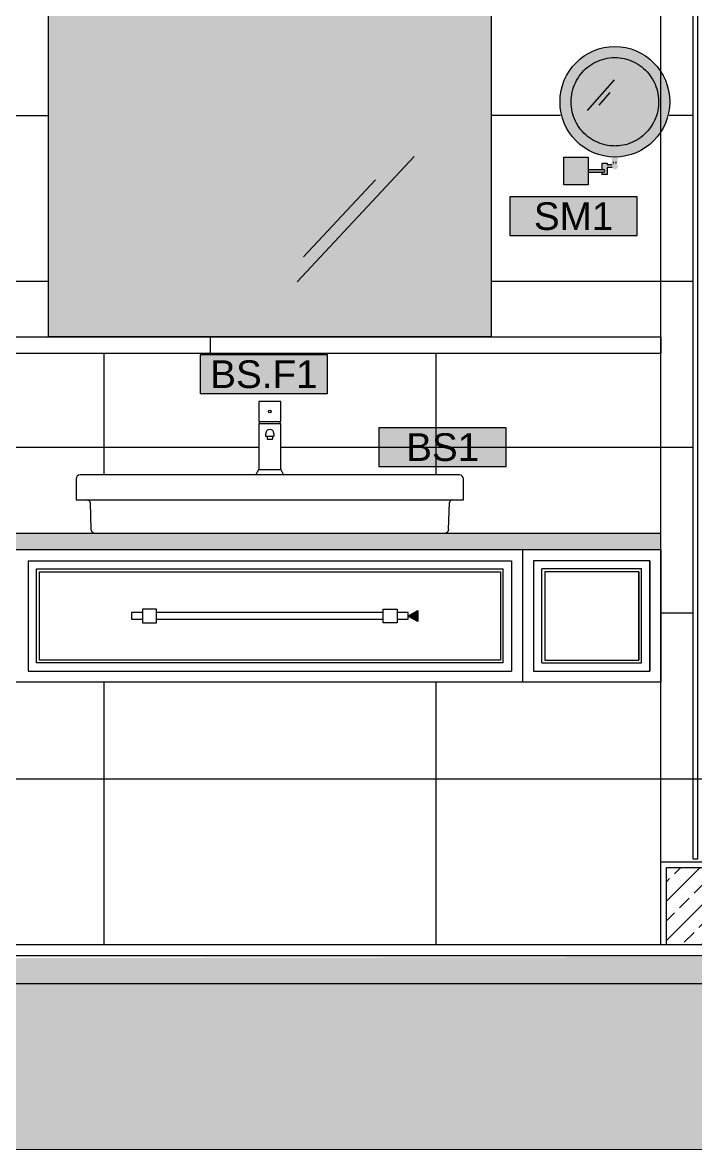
# Model space of a CAD drawing. Header units: millimetres. Extents: x -3207095 to 15275363, y 3702017 to 4798027.
# Drawn here: x 705291.5 to 705474, y 4469931.1 to 4470236.9 of the extents above; entities that cross this region are included whole.
import ezdxf
from ezdxf.enums import TextEntityAlignment as Align

# ---------------------------------------------------------------- set-up
doc = ezdxf.new("R2010")
doc.units = ezdxf.units.MM
doc.linetypes.add('DUZ', pattern=[500, 500])
doc.layers.get('0').update_dxf_attribs({"color": 1, "linetype": 'DUZ'})
for name, color, linetype in [('a_cam', 161, 'Continuous'), ('a_duvar_tarama', 253, 'Continuous'), ('a_kolon', 4, 'Continuous'), ('a_kolon_tarama', 252, 'Continuous'), ('a_metal', 72, 'Continuous'), ('a_mobilya', 1, 'Continuous'), ('a_mobilya_tarama', 253, 'Continuous'), ('a_seramik', 241, 'Continuous'), ('a_vitrifiye', 195, 'Continuous'), ('a_yazi', 105, 'Continuous'), ('a_zemin_kaplama', 30, 'Continuous')]:
    doc.layers.add(name, color=color, linetype=linetype)
doc.layers.add('iç duvar', color=7, linetype='Continuous', lineweight=50)
doc.styles.add('KOD', font='arial.ttf')

# ---------------------------------------------------------------- blocks, each defined once
blk = doc.blocks.new('TRASAYNA-GOR')
at = {"ltscale": 5}
h = blk.add_hatch(color=255, dxfattribs=at)
edge = h.paths.add_edge_path()
edge.add_ellipse((92.3, 150.1), major_axis=(0, -100), ratio=0.991264, start_angle=0, end_angle=360)
h = blk.add_hatch(color=255, dxfattribs=at)
h.paths.add_polyline_path([(44, 50), (0, 50), (0, 0), (44, 0)])
h.paths.add_polyline_path([(44, 27.5), (44, 22.5), (71.9, 22.5, 1), (71.9, 27.5)])
h.paths.add_polyline_path([(69.2, 27.5), (71.9, 27.5, -1), (71.9, 22.5), (69.2, 22.5), (69.2, 18.7), (78.2, 18.7), (78.2, 31), (87.4, 31, -0.116908), (86.8, 33.5, -0.116908), (87.4, 36), (78.2, 36), (78.2, 39.2), (69.2, 39.2)])
h.paths.add_polyline_path([(86.8, 33.5, 1), (97.9, 33.5, 1)])
h.paths.add_polyline_path([(97.3, 41.2), (97.3, 50.1), (87.3, 50.1), (87.3, 41.2)])
h.paths.add_polyline_path([(89.8, 41.2), (89.8, 38.5, -0.237057), (94.8, 38.5), (94.8, 41.2)])
for p, q in [((91.1, 189.8), (42.3, 134.2)), ((83, 166.8), (63.3, 144))]:
    blk.add_line(p, q, dxfattribs=at)
for p, q in [((89.8, 38.5), (89.8, 41.2)), ((94.8, 38.5), (94.8, 41.2)), ((44, 27.5), (71.9, 27.5)), ((44, 22.5), (71.9, 22.5)), ((87.4, 36), (78.2, 36)), ((87.4, 31), (78.2, 31))]:
    blk.add_line(p, q)
blk.add_lwpolyline([(0, 50), (44, 50), (44, 0), (0, 0)], close=True)
for points in [[(69.2, 27.5), (69.2, 39.2), (78.2, 39.2), (78.2, 36)], [(78.2, 31), (78.2, 18.7), (69.2, 18.7), (69.2, 22.5)]]:
    blk.add_lwpolyline(points)
blk.add_arc((71.9, 25), 2.5, 270, 90)
blk.add_ellipse((92.3, 150.1), major_axis=(0, -100), ratio=0.991264, dxfattribs=at)
blk.add_open_spline([(92.3, 70.1), (95.8, 70.1), (99.3, 70.4), (108.6, 71.6), (114.3, 73.1), (125.4, 77.2), (130.7, 79.9), (140.5, 86.4), (145.1, 90.2), (153.3, 98.8), (156.9, 103.5), (163, 113.7), (165.5, 119.2), (169.3, 130.5), (170.5, 136.4), (171.7, 148.3), (171.6, 154.3), (170.1, 166.2), (168.7, 172), (164.6, 183.2), (162, 188.6), (155.5, 198.6), (151.8, 203.3), (143.3, 211.6), (138.7, 215.3), (128.6, 221.5), (123.2, 224), (112.1, 227.8), (106.3, 229.1), (94.6, 230.3), (88.7, 230.3), (77, 228.8), (71.2, 227.5), (60.2, 223.5), (54.8, 220.8), (44.9, 214.4), (40.3, 210.7), (32, 202.2), (28.3, 197.5), (22.1, 187.4), (19.5, 182), (15.6, 170.7), (14.3, 164.8), (13, 152.9), (13, 146.9), (14.4, 135.1), (15.7, 129.2), (19.7, 117.9), (22.2, 112.5), (28.5, 102.4), (32.2, 97.7), (40.6, 89.3), (45.2, 85.6), (55.2, 79.2), (60.5, 76.6), (71.6, 72.7), (77.4, 71.3), (86.3, 70.3), (89.3, 70.1), (92.3, 70.1)], degree=3, knots=[0, 0, 0, 0, 0.132498, 0.132498, 0.356027, 0.356027, 0.579556, 0.579556, 0.803084, 0.803084, 1.026613, 1.026613, 1.250142, 1.250142, 1.473671, 1.473671, 1.697199, 1.697199, 1.920728, 1.920728, 2.144257, 2.144257, 2.367785, 2.367785, 2.591314, 2.591314, 2.814843, 2.814843, 3.038372, 3.038372, 3.2619, 3.2619, 3.485429, 3.485429, 3.708958, 3.708958, 3.932486, 3.932486, 4.156015, 4.156015, 4.379544, 4.379544, 4.603073, 4.603073, 4.826601, 4.826601, 5.05013, 5.05013, 5.273659, 5.273659, 5.497187, 5.497187, 5.720716, 5.720716, 5.944245, 5.944245, 6.167774, 6.167774, 6.283185, 6.283185, 6.283185, 6.283185], dxfattribs=at)
blk = doc.blocks.new('LAV')
for p, q in [((44981.9, 5915), (44295.9, 5915)), ((44288.9, 5908), (44288.9, 5870)), ((44988.9, 5870), (44988.9, 5908)), ((44288.9, 5870), (44308.9, 5870)), ((44308.9, 5870), (44968.9, 5870)), ((44313.9, 5865), (44315.6, 5816.7)), ((44962.2, 5816.7), (44963.9, 5865)), ((44968.9, 5870), (44988.9, 5870)), ((44322.6, 5810), (44955.3, 5810))]:
    blk.add_line(p, q)
for centre, radius, start, end in [((44295.9, 5908), 7, 90, 180), ((44981.9, 5908), 7, 0, 90), ((44308.9, 5865), 5, 0, 90), ((44968.9, 5865), 5, 90, 180), ((44322.6, 5817), 7, 182, 270), ((44955.3, 5817), 7, 270, 358)]:
    blk.add_arc(centre, radius, start, end)

msp = doc.modelspace()

# ---------------------------------------------------------------- hatches: boundary and pattern name
for points in [[(705423.64, 4470179.13), (705458.14, 4470179.13), (705458.14, 4470189.6), (705423.64, 4470189.6)], [(705339.66, 4470136.25), (705374.16, 4470136.25), (705374.16, 4470146.71), (705339.66, 4470146.71)], [(705388.13, 4470116.46), (705422.63, 4470116.46), (705422.63, 4470126.92), (705388.13, 4470126.92)]]:
    msp.add_hatch(color=255).paths.add_polyline_path(points)
at = {"layer": 'a_duvar_tarama'}
h = msp.add_hatch(dxfattribs=at)
h.set_pattern_fill('ANSI33', color=256, scale=30, style=0)
h.set_pattern_definition([(45, (699742.041, 4470277.719), (-5.303301, 5.303301), []), (45, (699747.344, 4470277.719), (-5.303301, 5.303301), [3.75, -1.875])])
h.paths.add_polyline_path([(705481.7, 4470007.62), (705466.1, 4470007.62), (705466.1, 4469986.62), (705481.7, 4469986.62)])
at = {"layer": 'a_kolon_tarama'}
h = msp.add_hatch(dxfattribs=at)
h.set_pattern_fill('AR-CONC', color=256, scale=0.75, style=0)
h.set_pattern_definition([(130, (710069.8123, 4470277.7187), (-5.3794514, -0.470641), [0.5625, -6.1875]), (185, (710069.8123, 4470277.7187), (1.040635, 5.641441), [0.45, -4.95]), (79.5486, (710069.364, 4470277.6794), (-4.3388204, 5.1707966), [0.4780514, -5.258566]), (133.8158, (710069.812, 4470279.2187), (-8.004308, -1.241393), [0.84375, -9.28125]), (83.3644, (710069.145, 4470279.115), (-7.00997, 7.305884), [0.717077, -7.887848]), (188.8158, (710069.812, 4470279.219), (-7.009965, 7.30589), [0.675, -7.425]), (159, (710069.0623, 4470278.8437), (-4.476803, -3.0196417), [0.5625, -6.1875]), (214, (710069.0623, 4470278.8437), (-1.824865, 5.4386253), [0.45, -4.95]), (108.5486, (710068.689, 4470278.592), (-6.3016697, 2.4189787), [0.4780514, -5.258566]), (142.5, (710069.8123, 4470277.7187), (-0.0911989, 2.4967039), [0, -4.89, 0, -5.025, 0, -4.96875]), (172.5, (710069.8123, 4470277.7187), (-1.9730215, 2.9580878), [0, -2.865, 0, -4.7775, 0, -1.89375]), (212.5, (710071.4848, 4470277.7187), (-4.0036683, -0.1691615), [0, -1.875, 0, -5.85, 0, -7.7625]), (222.5, (710072.2348, 4470277.7187), (-4.3738963, 0.7507874), [0, -2.4375, 0, -3.885, 0, -5.5125])])
h.paths.add_polyline_path([(704799.87, 4469982.12), (704797.7, 4469976.12), (705618.2, 4469976.12), (705618.2, 4469983.62)])
msp.add_hatch(color=256, dxfattribs=at).paths.add_polyline_path([(704778.2, 4469976.12), (706413.2, 4469976.12), (706413.2, 4469931.12), (704778.2, 4469931.12)])
at = {"layer": 'a_mobilya'}
h = msp.add_hatch(color=256, dxfattribs=at)
h.set_gradient(color1=(173, 173, 173), one_color=1, tint=1)
h.paths.add_polyline_path([(705298.55, 4470151.62), (705298.55, 4470346.62), (705418.55, 4470346.62), (705418.55, 4470151.62)])
at = {"layer": 'a_mobilya_tarama'}
msp.add_hatch(color=256, dxfattribs=at).paths.add_polyline_path([(705464.6, 4470098.37), (705252.5, 4470098.37), (705252.5, 4470093.87), (705464.6, 4470093.87)])
at = {"layer": 'a_yazi'}
msp.add_hatch(color=256, dxfattribs=at).paths.add_polyline_path([(705398.73, 4470077.37), (705398.73, 4470074.35), (705396, 4470075.86)])

# ---------------------------------------------------------------- linework, layer by layer
at = {"layer": 'a_cam', "flags": 128}
msp.add_lwpolyline([(705473.37, 4470009.87), (705473.37, 4470293.37), (705474.57, 4470293.37), (705474.57, 4470009.87)], close=True, dxfattribs=at)
at = {"layer": 'a_kolon'}
msp.add_line((705088.78, 4469976.12), (706413.2, 4469976.12), dxfattribs=at)
at = {"layer": 'a_metal'}
for points in [[(705324.05, 4470073.99), (705327.8, 4470073.99), (705327.8, 4470077.74), (705324.05, 4470077.74)], [(705393.05, 4470073.99), (705389.3, 4470073.99), (705389.3, 4470077.74), (705393.05, 4470077.74)]]:
    msp.add_lwpolyline(points, close=True, dxfattribs=at)
for points in [[(705324.05, 4470076.77), (705321.05, 4470076.77), (705321.05, 4470074.97), (705324.05, 4470074.97)], [(705389.3, 4470076.77), (705327.8, 4470076.77)], [(705327.8, 4470074.97), (705389.3, 4470074.97)], [(705393.05, 4470074.97), (705396.05, 4470074.97), (705396.05, 4470076.77), (705393.05, 4470076.77)]]:
    msp.add_lwpolyline(points, dxfattribs=at)
at = {"layer": 'a_mobilya'}
for p, q in [((705365.96, 4470166.54), (705397.67, 4470200.55)), ((705367.65, 4470173.3), (705387.17, 4470194.23)), ((705252.5, 4470151.62), (705464.6, 4470151.62)), ((705464.6, 4470151.62), (705464.6, 4470147.12)), ((705464.6, 4470147.12), (705252.5, 4470147.12)), ((705252.5, 4470098.37), (705464.6, 4470098.37)), ((705427.1, 4470093.87), (705427.1, 4470057.87)), ((705293, 4470090.87), (705293, 4470060.87)), ((705424.1, 4470090.87), (705424.1, 4470060.87)), ((705430.1, 4470090.87), (705430.1, 4470060.87)), ((705461.6, 4470090.87), (705461.6, 4470060.87)), ((705295.25, 4470063.12), (705295.25, 4470088.62)), ((705296, 4470087.87), (705296, 4470063.87)), ((705421.1, 4470087.87), (705421.1, 4470063.87)), ((705421.85, 4470063.12), (705421.85, 4470088.62)), ((705432.35, 4470063.12), (705432.35, 4470088.62)), ((705433.1, 4470087.87), (705433.1, 4470063.87)), ((705458.6, 4470087.87), (705458.6, 4470063.87)), ((705459.35, 4470063.12), (705459.35, 4470088.62)), ((705293, 4470060.87), (705424.1, 4470060.87))]:
    msp.add_line(p, q, dxfattribs=at)
for points in [[(705298.55, 4470151.62), (705298.55, 4470346.62), (705418.55, 4470346.62), (705418.55, 4470151.62)], [(705252.5, 4470093.87), (705464.6, 4470093.87), (705464.6, 4470057.87), (705252.5, 4470057.87)]]:
    msp.add_lwpolyline(points, close=True, dxfattribs=at)
for points in [[(705293, 4470090.87), (705424.1, 4470090.87)], [(705430.1, 4470060.87), (705461.6, 4470060.87), (705461.6, 4470090.87), (705430.1, 4470090.87)], [(705295.25, 4470088.62), (705421.85, 4470088.62)], [(705296, 4470087.87), (705421.1, 4470087.87)], [(705432.35, 4470063.12), (705459.35, 4470063.12), (705459.35, 4470088.62), (705432.35, 4470088.62)], [(705433.1, 4470063.87), (705458.6, 4470063.87), (705458.6, 4470087.87), (705433.1, 4470087.87)], [(705421.85, 4470063.12), (705295.25, 4470063.12)], [(705421.1, 4470063.87), (705296, 4470063.87)], [(705466.1, 4469986.62), (705466.1, 4470007.62), (705481.7, 4470007.62), (705481.7, 4469986.62)]]:
    msp.add_lwpolyline(points, dxfattribs=at)
at = {"layer": 'a_seramik'}
for p, q in [((705464.6, 4469986.62), (705464.6, 4470361.62)), ((705252.5, 4470211.62), (705298.55, 4470211.62)), ((705437.42, 4470211.62), (705418.55, 4470211.62)), ((705473.37, 4470211.62), (705466.83, 4470211.62)), ((705298.55, 4470166.62), (705155, 4470166.62)), ((705473.37, 4470166.62), (705418.55, 4470166.62)), ((705342.5, 4470146.71), (705342.5, 4470151.62)), ((705313.55, 4470147.12), (705313.55, 4470114.12)), ((705403.55, 4470147.12), (705403.55, 4470114.12)), ((705355.55, 4470121.62), (705155, 4470121.62)), ((705464.6, 4470121.62), (705361.55, 4470121.62)), ((705473.37, 4470121.62), (705464.6, 4470121.62)), ((705473.37, 4470076.62), (705464.6, 4470076.62)), ((705313.55, 4470057.87), (705313.55, 4469986.62)), ((705403.55, 4470057.87), (705403.55, 4469986.62)), ((705464.6, 4470031.62), (705252.5, 4470031.62)), ((705483.2, 4470031.62), (705464.6, 4470031.62))]:
    msp.add_line(p, q, dxfattribs=at)
msp.add_lwpolyline([(705464.6, 4469986.62), (705464.6, 4470009.12), (705483.2, 4470009.12), (705483.2, 4469986.62)], dxfattribs=at)
at = {"layer": 'a_vitrifiye'}
for p, q in [((705355.55, 4470128.66), (705361.55, 4470128.66)), ((705355.55, 4470128.07), (705361.55, 4470128.07)), ((705357.42, 4470125.37), (705357.42, 4470124.62)), ((705357.42, 4470124.62), (705359.67, 4470124.62)), ((705357.8, 4470124.62), (705357.8, 4470123.87)), ((705357.8, 4470123.87), (705359.3, 4470123.87)), ((705359.3, 4470124.62), (705359.3, 4470123.87)), ((705359.67, 4470125.37), (705359.67, 4470124.62))]:
    msp.add_line(p, q, dxfattribs=at)
for points in [[(705361.55, 4470128.66), (705361.55, 4470134.06), (705355.55, 4470134.06), (705355.55, 4470133.61)], [(705355.55, 4470133.61), (705355.55, 4470128.66)], [(705355.55, 4470128.07), (705355.55, 4470115.62)], [(705355.7, 4470128.66), (705355.7, 4470128.07)], [(705361.4, 4470128.07), (705361.4, 4470128.66)], [(705361.55, 4470115.62), (705361.55, 4470128.07)]]:
    msp.add_lwpolyline(points, dxfattribs=at)
msp.add_lwpolyline([(705362.3, 4470114.12), (705354.8, 4470114.12), (705355.55, 4470115.62), (705361.55, 4470115.62)], close=True, dxfattribs=at)
msp.add_circle((705358.55, 4470131.37), 0.375, dxfattribs=at)
msp.add_arc((705358.55, 4470125.37), 1.12, 0, 180, dxfattribs=at)
at = {"layer": 'a_yazi'}
for points in [[(705423.64, 4470179.13), (705458.14, 4470179.13), (705458.14, 4470189.6), (705423.64, 4470189.6)], [(705339.66, 4470136.25), (705374.16, 4470136.25), (705374.16, 4470146.71), (705339.66, 4470146.71)], [(705388.13, 4470116.46), (705422.63, 4470116.46), (705422.63, 4470126.92), (705388.13, 4470126.92)], [(705398.73, 4470077.37), (705398.73, 4470074.35), (705396, 4470075.86)]]:
    msp.add_lwpolyline(points, close=True, dxfattribs=at)
at = {"layer": 'a_zemin_kaplama'}
for p, q in [((705618.2, 4469986.62), (704838.2, 4469986.62)), ((705618.2, 4469983.62), (704838.2, 4469983.62))]:
    msp.add_line(p, q, dxfattribs=at)
at = {"layer": 'Defpoints', "ltscale": 5}
msp.add_lwpolyline([(705464.6, 4470147.12), (705252.5, 4470147.12), (705252.5, 4470151.62), (705464.6, 4470151.62)], close=True, dxfattribs=at)
at = {"layer": 'iç duvar', "color": 7, "lineweight": 18}
msp.add_lwpolyline([(704778.2, 4469976.12), (706413.2, 4469976.12), (706413.2, 4469931.12), (704778.2, 4469931.12)], close=True, dxfattribs=at)
msp.add_lwpolyline([(704778.2, 4469976.12), (706413.2, 4469976.12), (706413.2, 4469931.12), (704778.2, 4469931.12)], close=True, dxfattribs=at)

# ---------------------------------------------------------------- block references
at = {"layer": 'a_mobilya', "xscale": 0.15, "yscale": 0.15, "zscale": 0.15}
msp.add_blockref('TRASAYNA-GOR', (705438.27, 4470192.87), dxfattribs=at)
at = {"layer": 'a_vitrifiye', "xscale": 0.15, "yscale": 0.15, "zscale": 0.15}
msp.add_blockref('LAV', (698662.71, 4469226.87), dxfattribs=at)

# ---------------------------------------------------------------- texts
at = {"layer": 'a_yazi', "style": 'KOD'}
for tag, p in [('SM1', (705440.93, 4470184.36)), ('BS.F1', (705356.95, 4470141.48)), ('BS1', (705405.43, 4470121.69))]:
    msp.add_attdef(tag, text='CG', height=7.5, dxfattribs=at).set_placement(p, align=Align.MIDDLE)

doc.saveas('drawing.dxf')
